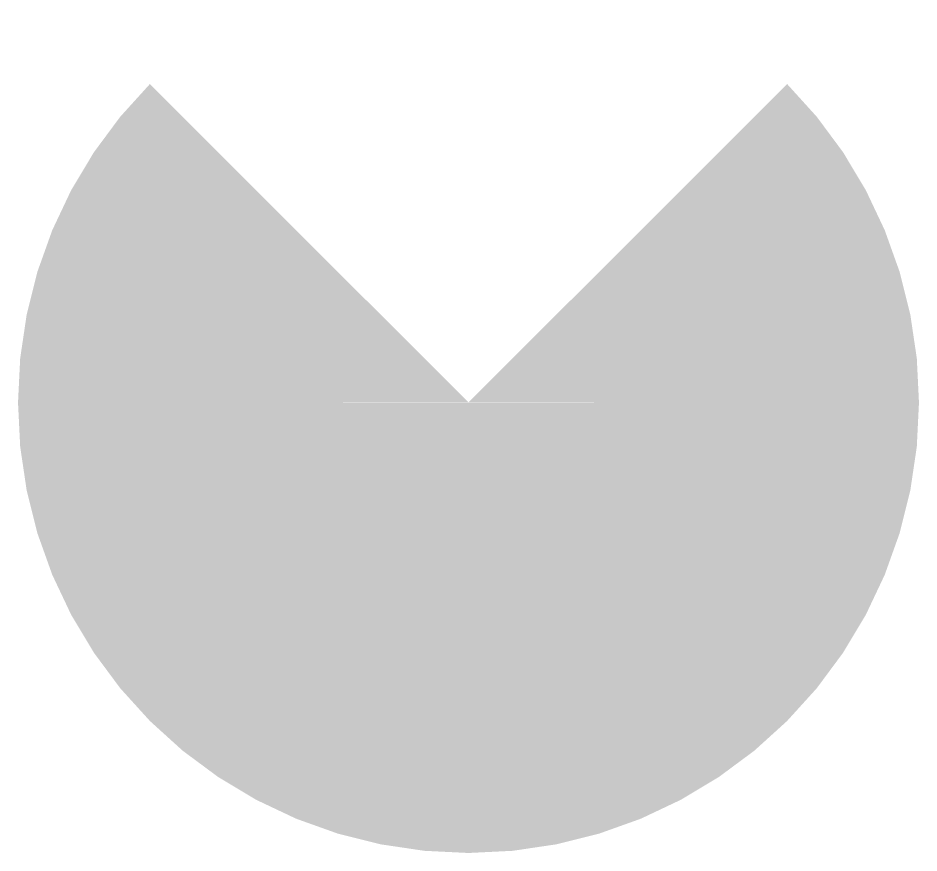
# Model space of a CAD drawing. Header units: feet. Extents: x -0.5 to 0.5, y -0.5 to 0.43.
import ezdxf

# ---------------------------------------------------------------- set-up
doc = ezdxf.new("R2010")
doc.units = ezdxf.units.FT
doc.header["$MEASUREMENT"] = 0

msp = doc.modelspace()

# ---------------------------------------------------------------- linework, layer by layer
at = {"const_width": 0.5, "elevation": 1}
msp.add_lwpolyline([(-0.1768, 0.1768, 0.19891), (-0.25, 0, 1), (0.25, 0, 0.19891), (0.1768, 0.1768, 1)], format="xyb", dxfattribs=at)

doc.saveas('drawing.dxf')
